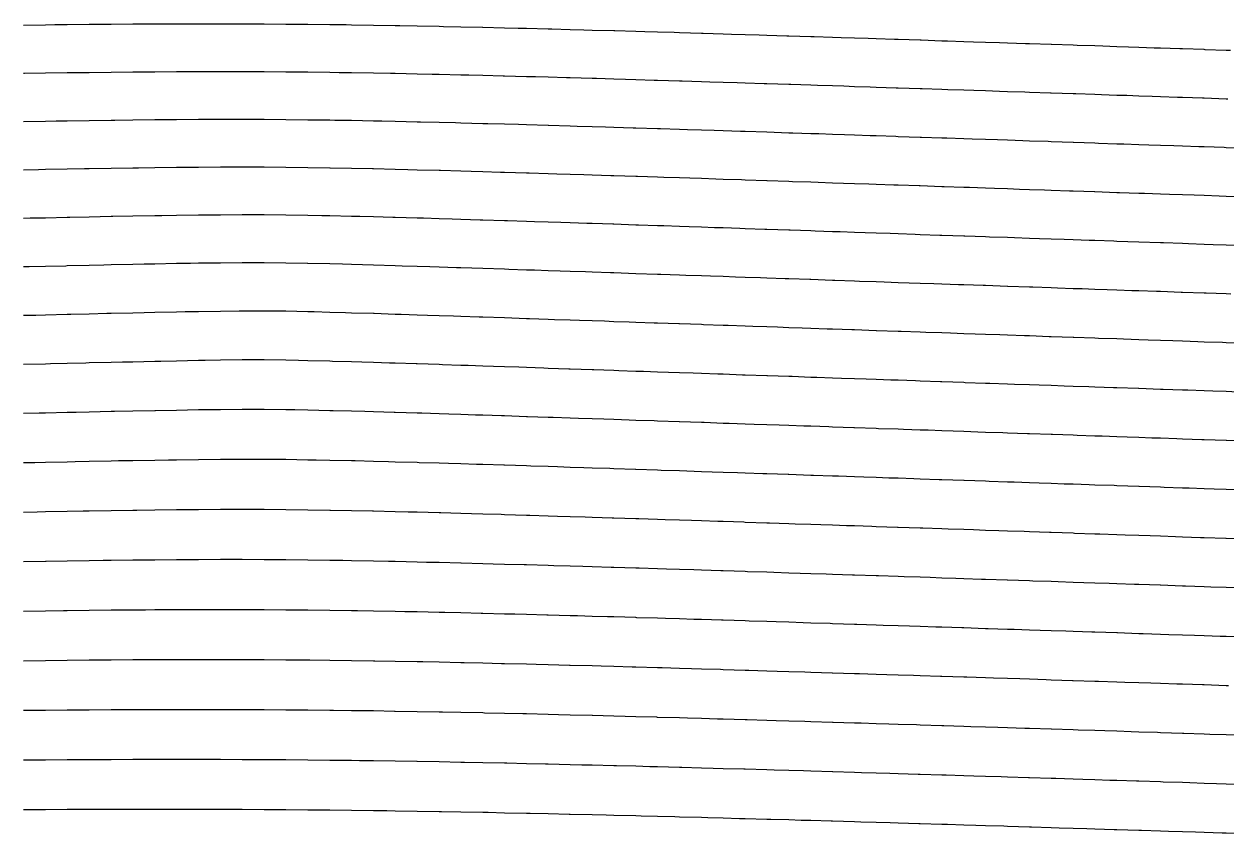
# Model space of a CAD drawing. Header units: metres. Extents: x 228 to 3387, y 40 to 163.
# Drawn here: x 2027.1 to 2201.1, y 43.1 to 160.2 of the extents above; entities that cross this region are included whole.
import ezdxf

# ---------------------------------------------------------------- set-up
doc = ezdxf.new("R2010")
doc.units = ezdxf.units.M
for name, color, linetype in [('Contour_Level_10', 7, 'Continuous'), ('Contour_Level_11', 7, 'Continuous'), ('Contour_Level_12', 7, 'Continuous'), ('Contour_Level_13', 7, 'Continuous'), ('Contour_Level_14', 7, 'Continuous'), ('Contour_Level_15', 7, 'Continuous'), ('Contour_Level_16', 7, 'Continuous'), ('Contour_Level_17', 7, 'Continuous'), ('Contour_Level_18', 7, 'Continuous'), ('Contour_Level_19', 7, 'Continuous'), ('Contour_Level_20', 7, 'Continuous'), ('Contour_Level_21', 7, 'Continuous'), ('Contour_Level_5', 7, 'Continuous'), ('Contour_Level_6', 7, 'Continuous'), ('Contour_Level_7', 7, 'Continuous'), ('Contour_Level_8', 7, 'Continuous'), ('Contour_Level_9', 7, 'Continuous')]:
    doc.layers.add(name, color=color, linetype=linetype)

msp = doc.modelspace()

# ---------------------------------------------------------------- linework, layer by layer
at = {"layer": 'Contour_Level_10'}
msp.add_lwpolyline([(2201.62, 121.14), (2200.94, 121.16), (2198.04, 121.26), (2197.78, 121.27), (2194.62, 121.38), (2194.45, 121.38), (2191.45, 121.49), (2190.87, 121.51), (2188.29, 121.6), (2187.29, 121.63), (2185.13, 121.7), (2183.71, 121.75), (2181.97, 121.81), (2180.13, 121.88), (2178.81, 121.92), (2176.55, 122), (2175.65, 122.03), (2172.97, 122.12), (2172.48, 122.14), (2169.39, 122.25), (2169.32, 122.25), (2166.16, 122.36), (2165.82, 122.37), (2163, 122.47), (2162.24, 122.49), (2159.84, 122.58), (2158.66, 122.62), (2156.67, 122.68), (2155.08, 122.74), (2153.51, 122.79), (2151.5, 122.86), (2150.35, 122.9), (2147.92, 122.98), (2147.19, 123.01), (2144.34, 123.11), (2144.03, 123.12), (2140.87, 123.23), (2140.76, 123.23), (2137.7, 123.34), (2137.17, 123.35), (2134.54, 123.44), (2133.58, 123.48), (2131.38, 123.55), (2129.99, 123.6), (2128.22, 123.66), (2126.39, 123.72), (2125.06, 123.77), (2122.79, 123.85), (2121.9, 123.88), (2119.18, 123.97), (2118.73, 123.99), (2115.57, 124.09), (2115.56, 124.09), (2112.41, 124.2), (2111.93, 124.22), (2109.25, 124.31), (2108.28, 124.34), (2106.09, 124.41), (2104.62, 124.46), (2102.92, 124.52), (2100.94, 124.59), (2099.76, 124.62), (2097.22, 124.71), (2096.6, 124.73), (2093.47, 124.83), (2093.44, 124.83), (2090.28, 124.94), (2089.66, 124.95), (2087.12, 125.04), (2085.77, 125.08), (2083.95, 125.13), (2081.78, 125.2), (2080.79, 125.23), (2077.63, 125.32), (2077.63, 125.32), (2074.47, 125.41), (2073.15, 125.45), (2071.31, 125.5), (2068.15, 125.57), (2068.08, 125.57), (2064.98, 125.63), (2061.82, 125.67), (2058.66, 125.66), (2055.5, 125.63), (2052.34, 125.59), (2051.16, 125.57), (2049.17, 125.54), (2046.01, 125.48), (2044.47, 125.45), (2042.85, 125.41), (2039.69, 125.35), (2038.63, 125.32), (2036.53, 125.28), (2033.37, 125.21), (2033.14, 125.2), (2030.2, 125.13), (2027.86, 125.08), (2027.04, 125.06)], dxfattribs=at)
at = {"layer": 'Contour_Level_11'}
msp.add_lwpolyline([(2203.98, 114), (2200.94, 114.1), (2200.4, 114.12), (2197.78, 114.21), (2196.82, 114.24), (2194.62, 114.32), (2193.24, 114.37), (2191.45, 114.43), (2189.66, 114.49), (2188.29, 114.54), (2186.08, 114.61), (2185.13, 114.65), (2182.5, 114.74), (2181.97, 114.75), (2178.92, 114.86), (2178.81, 114.86), (2175.65, 114.97), (2175.35, 114.98), (2172.48, 115.08), (2171.78, 115.11), (2169.32, 115.19), (2168.2, 115.23), (2166.16, 115.3), (2164.63, 115.35), (2163, 115.41), (2161.06, 115.47), (2159.84, 115.52), (2157.49, 115.6), (2156.67, 115.63), (2153.92, 115.72), (2153.51, 115.73), (2150.36, 115.84), (2150.35, 115.84), (2147.19, 115.95), (2146.79, 115.97), (2144.03, 116.06), (2143.22, 116.09), (2140.87, 116.17), (2139.65, 116.21), (2137.7, 116.28), (2136.08, 116.34), (2134.54, 116.39), (2132.51, 116.46), (2131.38, 116.5), (2128.94, 116.58), (2128.22, 116.61), (2125.37, 116.71), (2125.06, 116.72), (2121.9, 116.83), (2121.79, 116.83), (2118.73, 116.93), (2118.22, 116.95), (2115.57, 117.04), (2114.63, 117.08), (2112.41, 117.15), (2111.04, 117.2), (2109.25, 117.26), (2107.44, 117.32), (2106.09, 117.37), (2103.83, 117.44), (2102.92, 117.48), (2100.21, 117.57), (2099.76, 117.58), (2096.6, 117.69), (2096.57, 117.69), (2093.44, 117.8), (2092.91, 117.81), (2090.28, 117.9), (2089.2, 117.94), (2087.12, 118.01), (2085.46, 118.06), (2083.95, 118.11), (2081.64, 118.18), (2080.79, 118.21), (2077.72, 118.31), (2077.63, 118.31), (2074.47, 118.4), (2073.59, 118.43), (2071.31, 118.49), (2069.08, 118.55), (2068.15, 118.58), (2064.98, 118.65), (2062.95, 118.68), (2061.82, 118.69), (2058.66, 118.68), (2058.22, 118.68), (2055.5, 118.64), (2052.34, 118.59), (2050.4, 118.55), (2049.17, 118.53), (2046.01, 118.46), (2044.49, 118.43), (2042.85, 118.39), (2039.69, 118.32), (2039.07, 118.31), (2036.53, 118.25), (2033.88, 118.18), (2033.37, 118.17), (2030.2, 118.09), (2028.82, 118.06), (2027.04, 118.02)], dxfattribs=at)
at = {"layer": 'Contour_Level_12'}
msp.add_lwpolyline([(2202.58, 106.98), (2200.94, 107.04), (2198.99, 107.1), (2197.78, 107.14), (2195.41, 107.23), (2194.62, 107.25), (2191.82, 107.35), (2191.45, 107.36), (2188.29, 107.47), (2188.24, 107.47), (2185.13, 107.58), (2184.65, 107.59), (2181.97, 107.69), (2181.07, 107.72), (2178.81, 107.8), (2177.49, 107.84), (2175.65, 107.9), (2173.91, 107.96), (2172.48, 108.01), (2170.33, 108.09), (2169.32, 108.12), (2166.76, 108.21), (2166.16, 108.23), (2163.18, 108.33), (2163, 108.34), (2159.84, 108.45), (2159.61, 108.46), (2156.67, 108.56), (2156.03, 108.58), (2153.51, 108.67), (2152.46, 108.7), (2150.35, 108.78), (2148.89, 108.83), (2147.19, 108.88), (2145.31, 108.95), (2144.03, 108.99), (2141.74, 109.07), (2140.87, 109.1), (2138.17, 109.2), (2137.7, 109.21), (2134.6, 109.32), (2134.54, 109.32), (2131.38, 109.43), (2131.02, 109.44), (2128.22, 109.54), (2127.45, 109.56), (2125.06, 109.65), (2123.87, 109.69), (2121.9, 109.76), (2120.29, 109.81), (2118.73, 109.86), (2116.7, 109.93), (2115.57, 109.97), (2113.11, 110.06), (2112.41, 110.08), (2109.52, 110.18), (2109.25, 110.19), (2106.09, 110.3), (2105.91, 110.3), (2102.92, 110.4), (2102.29, 110.43), (2099.76, 110.51), (2098.66, 110.55), (2096.6, 110.62), (2095.01, 110.67), (2093.44, 110.73), (2091.33, 110.8), (2090.28, 110.83), (2087.61, 110.92), (2087.12, 110.94), (2083.95, 111.04), (2083.83, 111.04), (2080.79, 111.14), (2079.97, 111.17), (2077.63, 111.24), (2075.97, 111.29), (2074.47, 111.33), (2071.72, 111.41), (2071.31, 111.42), (2068.15, 111.51), (2066.79, 111.53), (2064.98, 111.57), (2061.82, 111.62), (2058.66, 111.61), (2055.5, 111.57), (2053.28, 111.53), (2052.34, 111.52), (2049.17, 111.46), (2046.91, 111.41), (2046.01, 111.39), (2042.85, 111.32), (2041.34, 111.29), (2039.69, 111.25), (2036.53, 111.18), (2036.07, 111.17), (2033.37, 111.1), (2030.96, 111.04), (2030.2, 111.02), (2027.04, 110.95)], dxfattribs=at)
at = {"layer": 'Contour_Level_13'}
msp.add_lwpolyline([(2204.1, 99.85), (2201, 99.96), (2200.94, 99.96), (2197.78, 100.07), (2197.4, 100.08), (2194.62, 100.18), (2193.8, 100.21), (2191.45, 100.29), (2190.2, 100.33), (2188.29, 100.4), (2186.6, 100.45), (2185.13, 100.5), (2183.01, 100.58), (2181.97, 100.61), (2179.41, 100.7), (2178.81, 100.72), (2175.82, 100.82), (2175.65, 100.83), (2172.48, 100.94), (2172.23, 100.95), (2169.32, 101.05), (2168.63, 101.07), (2166.16, 101.15), (2165.04, 101.19), (2163, 101.26), (2161.45, 101.32), (2159.84, 101.37), (2157.86, 101.44), (2156.67, 101.48), (2154.26, 101.56), (2153.51, 101.59), (2150.67, 101.68), (2150.35, 101.7), (2147.19, 101.8), (2147.08, 101.81), (2144.03, 101.91), (2143.48, 101.93), (2140.87, 102.02), (2139.88, 102.05), (2137.7, 102.13), (2136.28, 102.18), (2134.54, 102.24), (2132.68, 102.3), (2131.38, 102.34), (2129.07, 102.42), (2128.22, 102.45), (2125.46, 102.55), (2125.06, 102.56), (2121.9, 102.67), (2121.85, 102.67), (2118.73, 102.78), (2118.22, 102.79), (2115.57, 102.88), (2114.59, 102.92), (2112.41, 102.99), (2110.94, 103.04), (2109.25, 103.1), (2107.28, 103.16), (2106.09, 103.2), (2103.6, 103.29), (2102.92, 103.31), (2099.9, 103.41), (2099.76, 103.41), (2096.6, 103.52), (2096.17, 103.53), (2093.44, 103.62), (2092.39, 103.65), (2090.28, 103.72), (2088.56, 103.78), (2087.12, 103.82), (2084.65, 103.9), (2083.95, 103.92), (2080.79, 104.02), (2080.62, 104.02), (2077.63, 104.11), (2076.38, 104.15), (2074.47, 104.2), (2071.81, 104.27), (2071.31, 104.28), (2068.15, 104.36), (2066.25, 104.39), (2064.98, 104.42), (2061.82, 104.46), (2058.66, 104.45), (2055.5, 104.42), (2053.35, 104.39), (2052.34, 104.38), (2049.17, 104.33), (2046.14, 104.27), (2046.01, 104.27), (2042.85, 104.2), (2040.17, 104.15), (2039.69, 104.14), (2036.53, 104.07), (2034.63, 104.02), (2033.37, 104), (2030.2, 103.92), (2029.3, 103.9), (2027.04, 103.85)], dxfattribs=at)
at = {"layer": 'Contour_Level_14'}
msp.add_lwpolyline([(2202.84, 92.82), (2200.94, 92.88), (2199.22, 92.94), (2197.78, 92.99), (2195.6, 93.07), (2194.62, 93.1), (2191.98, 93.19), (2191.45, 93.21), (2188.37, 93.31), (2188.29, 93.31), (2185.13, 93.42), (2184.75, 93.44), (2181.97, 93.53), (2181.13, 93.56), (2178.81, 93.64), (2177.52, 93.68), (2175.65, 93.75), (2173.9, 93.8), (2172.48, 93.85), (2170.28, 93.93), (2169.32, 93.96), (2166.66, 94.05), (2166.16, 94.07), (2163.04, 94.17), (2163, 94.18), (2159.84, 94.28), (2159.42, 94.3), (2156.67, 94.39), (2155.79, 94.42), (2153.51, 94.5), (2152.16, 94.54), (2150.35, 94.61), (2148.53, 94.67), (2147.19, 94.71), (2144.9, 94.79), (2144.03, 94.82), (2141.26, 94.91), (2140.87, 94.93), (2137.7, 95.03), (2137.61, 95.04), (2134.54, 95.14), (2133.96, 95.16), (2131.38, 95.25), (2130.3, 95.28), (2128.22, 95.35), (2126.63, 95.41), (2125.06, 95.46), (2122.95, 95.53), (2121.9, 95.56), (2119.25, 95.65), (2118.73, 95.67), (2115.57, 95.77), (2115.54, 95.77), (2112.41, 95.88), (2111.8, 95.9), (2109.25, 95.98), (2108.04, 96.02), (2106.09, 96.08), (2104.24, 96.14), (2102.92, 96.19), (2100.4, 96.27), (2099.76, 96.29), (2096.6, 96.39), (2096.51, 96.39), (2093.44, 96.49), (2092.54, 96.51), (2090.28, 96.58), (2088.47, 96.64), (2087.12, 96.68), (2084.26, 96.76), (2083.95, 96.77), (2080.79, 96.86), (2079.82, 96.88), (2077.63, 96.94), (2075.01, 97.01), (2074.47, 97.02), (2071.31, 97.09), (2069.37, 97.13), (2068.15, 97.15), (2064.98, 97.2), (2061.82, 97.23), (2058.66, 97.24), (2055.5, 97.22), (2052.34, 97.19), (2049.17, 97.15), (2048.02, 97.13), (2046.01, 97.1), (2042.85, 97.04), (2040.75, 97.01), (2039.69, 96.99), (2036.53, 96.92), (2034.49, 96.88), (2033.37, 96.86), (2030.2, 96.79), (2028.68, 96.76), (2027.04, 96.72)], dxfattribs=at)
at = {"layer": 'Contour_Level_15'}
msp.add_lwpolyline([(2204.1, 85.69), (2200.94, 85.8), (2200.88, 85.8), (2197.78, 85.91), (2197.24, 85.92), (2194.62, 86.01), (2193.6, 86.05), (2191.45, 86.12), (2189.96, 86.17), (2188.29, 86.23), (2186.31, 86.29), (2185.13, 86.33), (2182.67, 86.42), (2181.97, 86.44), (2179.02, 86.54), (2178.81, 86.55), (2175.65, 86.65), (2175.37, 86.66), (2172.48, 86.76), (2171.72, 86.79), (2169.32, 86.87), (2168.06, 86.91), (2166.16, 86.97), (2164.4, 87.03), (2163, 87.08), (2160.74, 87.16), (2159.84, 87.19), (2157.07, 87.28), (2156.67, 87.29), (2153.51, 87.4), (2153.4, 87.4), (2150.35, 87.5), (2149.72, 87.53), (2147.19, 87.61), (2146.03, 87.65), (2144.03, 87.72), (2142.33, 87.77), (2140.87, 87.82), (2138.62, 87.89), (2137.7, 87.93), (2134.9, 88.02), (2134.54, 88.03), (2131.38, 88.13), (2131.17, 88.14), (2128.22, 88.24), (2127.41, 88.26), (2125.06, 88.34), (2123.64, 88.39), (2121.9, 88.44), (2119.84, 88.51), (2118.73, 88.55), (2116.01, 88.63), (2115.57, 88.65), (2112.41, 88.75), (2112.15, 88.76), (2109.25, 88.85), (2108.24, 88.88), (2106.09, 88.95), (2104.27, 89), (2102.92, 89.04), (2100.23, 89.13), (2099.76, 89.14), (2096.6, 89.23), (2096.1, 89.25), (2093.44, 89.33), (2091.83, 89.37), (2090.28, 89.42), (2087.4, 89.5), (2087.12, 89.5), (2083.95, 89.59), (2082.67, 89.62), (2080.79, 89.67), (2077.63, 89.74), (2077.52, 89.74), (2074.47, 89.81), (2071.44, 89.86), (2071.31, 89.87), (2068.15, 89.92), (2064.98, 89.96), (2061.82, 89.98), (2059.83, 89.99), (2058.66, 89.99), (2057.41, 89.99), (2055.5, 89.98), (2052.34, 89.96), (2049.17, 89.94), (2046.01, 89.9), (2043.41, 89.86), (2042.85, 89.86), (2039.69, 89.81), (2036.53, 89.76), (2035.67, 89.74), (2033.37, 89.7), (2030.2, 89.64), (2029, 89.62), (2027.04, 89.58)], dxfattribs=at)
at = {"layer": 'Contour_Level_16'}
msp.add_lwpolyline([(2202.4, 78.66), (2200.94, 78.71), (2198.73, 78.78), (2197.78, 78.82), (2195.06, 78.91), (2194.62, 78.92), (2191.45, 79.03), (2191.38, 79.03), (2188.29, 79.13), (2187.7, 79.15), (2185.13, 79.24), (2184.02, 79.28), (2181.97, 79.34), (2180.34, 79.4), (2178.81, 79.45), (2176.65, 79.52), (2175.65, 79.56), (2172.96, 79.65), (2172.48, 79.66), (2169.32, 79.77), (2169.26, 79.77), (2166.16, 79.87), (2165.55, 79.89), (2163, 79.98), (2161.84, 80.02), (2159.84, 80.08), (2158.12, 80.14), (2156.67, 80.19), (2154.39, 80.26), (2153.51, 80.29), (2150.65, 80.38), (2150.35, 80.39), (2147.19, 80.5), (2146.89, 80.51), (2144.03, 80.6), (2143.12, 80.63), (2140.87, 80.7), (2139.34, 80.75), (2137.7, 80.81), (2135.53, 80.88), (2134.54, 80.91), (2131.7, 81), (2131.38, 81.01), (2128.22, 81.11), (2127.85, 81.12), (2125.06, 81.21), (2123.96, 81.25), (2121.9, 81.31), (2120.03, 81.37), (2118.73, 81.41), (2116.06, 81.49), (2115.57, 81.51), (2112.41, 81.6), (2112.03, 81.62), (2109.25, 81.7), (2107.93, 81.74), (2106.09, 81.79), (2103.74, 81.86), (2102.92, 81.89), (2099.76, 81.98), (2099.44, 81.98), (2096.6, 82.06), (2094.97, 82.11), (2093.44, 82.15), (2090.31, 82.23), (2090.28, 82.23), (2087.12, 82.31), (2085.3, 82.35), (2083.95, 82.39), (2080.79, 82.46), (2079.79, 82.48), (2077.63, 82.52), (2074.47, 82.58), (2073.21, 82.6), (2071.31, 82.63), (2068.15, 82.67), (2064.98, 82.71), (2062.62, 82.72), (2061.82, 82.73), (2058.66, 82.74), (2055.5, 82.74), (2052.34, 82.73), (2051.06, 82.72), (2049.17, 82.71), (2046.01, 82.69), (2042.85, 82.65), (2039.69, 82.62), (2038.53, 82.6), (2036.53, 82.57), (2033.37, 82.53), (2030.29, 82.48), (2030.2, 82.48), (2027.04, 82.42)], dxfattribs=at)
at = {"layer": 'Contour_Level_17'}
msp.add_lwpolyline([(2203.78, 71.52), (2200.94, 71.61), (2200.07, 71.64), (2197.78, 71.72), (2196.37, 71.77), (2194.62, 71.82), (2192.66, 71.89), (2191.45, 71.93), (2188.94, 72.01), (2188.29, 72.03), (2185.22, 72.14), (2185.13, 72.14), (2181.97, 72.24), (2181.5, 72.26), (2178.81, 72.35), (2177.76, 72.38), (2175.65, 72.45), (2174.02, 72.5), (2172.48, 72.56), (2170.27, 72.63), (2169.32, 72.66), (2166.51, 72.75), (2166.16, 72.76), (2163, 72.87), (2162.74, 72.87), (2159.84, 72.97), (2158.96, 73), (2156.67, 73.07), (2155.16, 73.12), (2153.51, 73.17), (2151.35, 73.24), (2150.35, 73.28), (2147.52, 73.37), (2147.19, 73.38), (2144.03, 73.48), (2143.67, 73.49), (2140.87, 73.58), (2139.79, 73.61), (2137.7, 73.68), (2135.88, 73.74), (2134.54, 73.78), (2131.95, 73.86), (2131.38, 73.88), (2128.22, 73.97), (2127.97, 73.98), (2125.06, 74.07), (2123.94, 74.11), (2121.9, 74.17), (2119.87, 74.23), (2118.73, 74.26), (2115.72, 74.35), (2115.57, 74.36), (2112.41, 74.45), (2111.49, 74.47), (2109.25, 74.54), (2107.16, 74.6), (2106.09, 74.63), (2102.92, 74.71), (2102.7, 74.72), (2099.76, 74.8), (2098.06, 74.84), (2096.6, 74.88), (2093.44, 74.96), (2093.19, 74.97), (2090.28, 75.04), (2087.95, 75.09), (2087.12, 75.11), (2083.95, 75.18), (2082.16, 75.21), (2080.79, 75.24), (2077.63, 75.3), (2075.32, 75.34), (2074.47, 75.35), (2071.31, 75.4), (2068.15, 75.43), (2065.35, 75.46), (2064.98, 75.46), (2061.82, 75.48), (2058.66, 75.5), (2055.5, 75.5), (2052.34, 75.5), (2049.17, 75.49), (2046.01, 75.47), (2044.67, 75.46), (2042.85, 75.45), (2039.69, 75.42), (2036.53, 75.38), (2033.37, 75.34), (2032.83, 75.34), (2030.2, 75.3), (2027.04, 75.26)], dxfattribs=at)
at = {"layer": 'Contour_Level_18'}
msp.add_lwpolyline([(2201.29, 64.5), (2200.94, 64.51), (2197.78, 64.62), (2197.54, 64.62), (2194.62, 64.72), (2193.79, 64.75), (2191.45, 64.82), (2190.04, 64.87), (2188.29, 64.93), (2186.27, 64.99), (2185.13, 65.03), (2182.5, 65.12), (2181.97, 65.13), (2178.81, 65.24), (2178.72, 65.24), (2175.65, 65.34), (2174.92, 65.36), (2172.48, 65.44), (2171.12, 65.49), (2169.32, 65.54), (2167.3, 65.61), (2166.16, 65.65), (2163.46, 65.73), (2163, 65.75), (2159.84, 65.85), (2159.61, 65.86), (2156.67, 65.95), (2155.74, 65.98), (2153.51, 66.05), (2151.85, 66.1), (2150.35, 66.15), (2147.93, 66.23), (2147.19, 66.25), (2144.03, 66.35), (2143.99, 66.35), (2140.87, 66.44), (2140, 66.47), (2137.7, 66.54), (2135.99, 66.59), (2134.54, 66.64), (2131.92, 66.72), (2131.38, 66.73), (2128.22, 66.83), (2127.81, 66.84), (2125.06, 66.92), (2123.63, 66.96), (2121.9, 67.01), (2119.38, 67.09), (2118.73, 67.11), (2115.57, 67.2), (2115.03, 67.21), (2112.41, 67.28), (2110.57, 67.33), (2109.25, 67.37), (2106.09, 67.45), (2105.98, 67.46), (2102.92, 67.54), (2101.18, 67.58), (2099.76, 67.62), (2096.6, 67.69), (2096.14, 67.7), (2093.44, 67.77), (2090.73, 67.83), (2090.28, 67.84), (2087.12, 67.9), (2084.76, 67.95), (2083.95, 67.96), (2080.79, 68.02), (2077.82, 68.07), (2077.63, 68.08), (2074.47, 68.12), (2071.31, 68.16), (2068.44, 68.2), (2068.15, 68.2), (2064.98, 68.23), (2061.82, 68.25), (2058.66, 68.26), (2055.5, 68.27), (2052.34, 68.27), (2049.17, 68.27), (2046.01, 68.25), (2042.85, 68.24), (2039.69, 68.21), (2037.37, 68.2), (2036.53, 68.19), (2033.37, 68.16), (2030.2, 68.12), (2027.04, 68.08)], dxfattribs=at)
at = {"layer": 'Contour_Level_19'}
msp.add_lwpolyline([(2202.38, 57.36), (2200.94, 57.41), (2198.6, 57.48), (2197.78, 57.51), (2194.81, 57.61), (2194.62, 57.61), (2191.45, 57.72), (2191, 57.73), (2188.29, 57.82), (2187.19, 57.85), (2185.13, 57.92), (2183.37, 57.98), (2181.97, 58.02), (2179.53, 58.1), (2178.81, 58.12), (2175.68, 58.22), (2175.65, 58.22), (2172.48, 58.32), (2171.81, 58.35), (2169.32, 58.42), (2167.93, 58.47), (2166.16, 58.52), (2164.02, 58.59), (2163, 58.62), (2160.1, 58.71), (2159.84, 58.72), (2156.67, 58.82), (2156.14, 58.84), (2153.51, 58.92), (2152.16, 58.96), (2150.35, 59.02), (2148.15, 59.08), (2147.19, 59.11), (2144.1, 59.21), (2144.03, 59.21), (2140.87, 59.3), (2140.01, 59.33), (2137.7, 59.4), (2135.87, 59.45), (2134.54, 59.49), (2131.67, 59.58), (2131.38, 59.59), (2128.22, 59.68), (2127.4, 59.7), (2125.06, 59.77), (2123.05, 59.82), (2121.9, 59.86), (2118.73, 59.94), (2118.61, 59.95), (2115.57, 60.03), (2114.03, 60.07), (2112.41, 60.11), (2109.32, 60.19), (2109.25, 60.19), (2106.09, 60.27), (2104.4, 60.32), (2102.92, 60.35), (2099.76, 60.43), (2099.23, 60.44), (2096.6, 60.5), (2093.71, 60.56), (2093.44, 60.57), (2090.28, 60.63), (2087.64, 60.68), (2087.12, 60.69), (2083.95, 60.75), (2080.79, 60.81), (2080.69, 60.81), (2077.63, 60.86), (2074.47, 60.9), (2071.87, 60.93), (2071.31, 60.94), (2068.15, 60.97), (2064.98, 61), (2061.82, 61.02), (2058.66, 61.04), (2055.5, 61.05), (2052.34, 61.05), (2049.17, 61.05), (2046.01, 61.04), (2042.85, 61.03), (2039.69, 61.02), (2036.53, 61), (2033.37, 60.97), (2030.2, 60.94), (2028.99, 60.93), (2027.04, 60.91)], dxfattribs=at)
at = {"layer": 'Contour_Level_20'}
msp.add_lwpolyline([(2203.37, 50.22), (2200.94, 50.3), (2199.54, 50.34), (2197.78, 50.4), (2195.7, 50.47), (2194.62, 50.5), (2191.85, 50.59), (2191.45, 50.6), (2188.29, 50.7), (2187.99, 50.71), (2185.13, 50.8), (2184.11, 50.83), (2181.97, 50.9), (2180.21, 50.96), (2178.81, 51), (2176.3, 51.08), (2175.65, 51.1), (2172.48, 51.2), (2172.37, 51.2), (2169.32, 51.3), (2168.42, 51.33), (2166.16, 51.4), (2164.44, 51.45), (2163, 51.49), (2160.43, 51.57), (2159.84, 51.59), (2156.67, 51.69), (2156.39, 51.7), (2153.51, 51.78), (2152.32, 51.82), (2150.35, 51.88), (2148.2, 51.94), (2147.19, 51.97), (2144.05, 52.07), (2144.03, 52.07), (2140.87, 52.16), (2139.83, 52.19), (2137.7, 52.25), (2135.56, 52.31), (2134.54, 52.34), (2131.38, 52.43), (2131.21, 52.44), (2128.22, 52.52), (2126.77, 52.56), (2125.06, 52.61), (2122.24, 52.68), (2121.9, 52.69), (2118.73, 52.77), (2117.58, 52.8), (2115.57, 52.86), (2112.77, 52.93), (2112.41, 52.94), (2109.25, 53.02), (2107.76, 53.05), (2106.09, 53.09), (2102.92, 53.16), (2102.5, 53.17), (2099.76, 53.24), (2096.9, 53.3), (2096.6, 53.3), (2093.44, 53.37), (2090.79, 53.42), (2090.28, 53.43), (2087.12, 53.49), (2083.95, 53.54), (2083.93, 53.54), (2080.79, 53.59), (2077.63, 53.64), (2075.6, 53.67), (2074.47, 53.68), (2071.31, 53.72), (2068.15, 53.75), (2064.98, 53.78), (2063.34, 53.79), (2061.82, 53.8), (2058.66, 53.82), (2055.5, 53.83), (2052.34, 53.84), (2049.17, 53.84), (2046.01, 53.84), (2042.85, 53.83), (2039.69, 53.82), (2036.53, 53.81), (2033.83, 53.79), (2033.37, 53.79), (2030.2, 53.77), (2027.04, 53.74)], dxfattribs=at)
at = {"layer": 'Contour_Level_21'}
msp.add_lwpolyline([(2204.1, 43.08), (2200.94, 43.18), (2200.38, 43.2), (2197.78, 43.28), (2196.49, 43.32), (2194.62, 43.38), (2192.59, 43.45), (2191.45, 43.48), (2188.68, 43.57), (2188.29, 43.58), (2185.13, 43.68), (2184.74, 43.69), (2181.97, 43.78), (2180.79, 43.82), (2178.81, 43.88), (2176.81, 43.94), (2175.65, 43.98), (2172.81, 44.06), (2172.48, 44.07), (2169.32, 44.17), (2168.78, 44.19), (2166.16, 44.27), (2164.72, 44.31), (2163, 44.36), (2160.63, 44.43), (2159.84, 44.46), (2156.67, 44.55), (2156.5, 44.56), (2153.51, 44.64), (2152.33, 44.68), (2150.35, 44.74), (2148.11, 44.8), (2147.19, 44.83), (2144.03, 44.92), (2143.84, 44.92), (2140.87, 45.01), (2139.49, 45.05), (2137.7, 45.1), (2135.08, 45.17), (2134.54, 45.19), (2131.38, 45.27), (2130.57, 45.29), (2128.22, 45.36), (2125.97, 45.42), (2125.06, 45.44), (2121.9, 45.52), (2121.24, 45.54), (2118.73, 45.6), (2116.35, 45.66), (2115.57, 45.68), (2112.41, 45.76), (2111.27, 45.79), (2109.25, 45.83), (2106.09, 45.91), (2105.96, 45.91), (2102.92, 45.98), (2100.31, 46.03), (2099.76, 46.04), (2096.6, 46.11), (2094.22, 46.16), (2093.44, 46.17), (2090.28, 46.23), (2087.47, 46.28), (2087.12, 46.29), (2083.95, 46.34), (2080.79, 46.39), (2079.58, 46.4), (2077.63, 46.43), (2074.47, 46.47), (2071.31, 46.51), (2069.38, 46.53), (2068.15, 46.54), (2064.98, 46.57), (2061.82, 46.59), (2058.66, 46.61), (2055.5, 46.62), (2052.34, 46.63), (2049.17, 46.64), (2046.01, 46.64), (2042.85, 46.64), (2039.69, 46.63), (2036.53, 46.62), (2033.37, 46.61), (2030.2, 46.59), (2027.04, 46.57)], dxfattribs=at)
at = {"layer": 'Contour_Level_5'}
msp.add_lwpolyline([(2201.58, 156.35), (2200.94, 156.37), (2197.9, 156.47), (2197.78, 156.48), (2194.62, 156.58), (2194.22, 156.6), (2191.45, 156.69), (2190.53, 156.72), (2188.29, 156.8), (2186.83, 156.84), (2185.13, 156.9), (2183.12, 156.97), (2181.97, 157.01), (2179.41, 157.09), (2178.81, 157.11), (2175.68, 157.21), (2175.65, 157.21), (2172.48, 157.32), (2171.94, 157.34), (2169.32, 157.42), (2168.18, 157.46), (2166.16, 157.53), (2164.42, 157.58), (2163, 157.63), (2160.63, 157.71), (2159.84, 157.73), (2156.83, 157.83), (2156.67, 157.83), (2153.51, 157.94), (2153, 157.95), (2150.35, 158.04), (2149.15, 158.08), (2147.19, 158.14), (2145.27, 158.2), (2144.03, 158.24), (2141.36, 158.32), (2140.87, 158.34), (2137.7, 158.44), (2137.42, 158.44), (2134.54, 158.53), (2133.43, 158.57), (2131.38, 158.63), (2129.39, 158.69), (2128.22, 158.73), (2125.3, 158.81), (2125.06, 158.82), (2121.9, 158.91), (2121.13, 158.94), (2118.73, 159.01), (2116.88, 159.06), (2115.57, 159.1), (2112.54, 159.18), (2112.41, 159.19), (2109.25, 159.27), (2108.05, 159.31), (2106.09, 159.36), (2103.41, 159.43), (2102.92, 159.44), (2099.76, 159.52), (2098.55, 159.55), (2096.6, 159.6), (2093.44, 159.67), (2093.4, 159.68), (2090.28, 159.75), (2087.78, 159.8), (2087.12, 159.81), (2083.95, 159.88), (2081.45, 159.92), (2080.79, 159.93), (2077.63, 159.99), (2074.47, 160.03), (2073.67, 160.05), (2071.31, 160.08), (2068.15, 160.11), (2064.98, 160.14), (2061.82, 160.16), (2060.1, 160.17), (2058.66, 160.17), (2055.5, 160.18), (2052.34, 160.18), (2049.17, 160.18), (2047.03, 160.17), (2046.01, 160.16), (2042.85, 160.15), (2039.69, 160.12), (2036.53, 160.1), (2033.37, 160.07), (2031.56, 160.05), (2030.2, 160.03), (2027.04, 159.99)], dxfattribs=at)
at = {"layer": 'Contour_Level_6'}
msp.add_lwpolyline([(2201.18, 149.33), (2200.94, 149.34), (2197.78, 149.45), (2197.53, 149.46), (2194.62, 149.55), (2193.88, 149.58), (2191.45, 149.66), (2190.23, 149.7), (2188.29, 149.77), (2186.56, 149.83), (2185.13, 149.87), (2182.89, 149.95), (2181.97, 149.98), (2179.22, 150.07), (2178.81, 150.09), (2175.65, 150.19), (2175.54, 150.2), (2172.48, 150.3), (2171.84, 150.32), (2169.32, 150.4), (2168.14, 150.44), (2166.16, 150.51), (2164.43, 150.56), (2163, 150.61), (2160.7, 150.69), (2159.84, 150.72), (2156.96, 150.81), (2156.67, 150.82), (2153.51, 150.92), (2153.21, 150.93), (2150.35, 151.03), (2149.44, 151.06), (2147.19, 151.13), (2145.65, 151.18), (2144.03, 151.23), (2141.83, 151.3), (2140.87, 151.33), (2137.99, 151.43), (2137.7, 151.44), (2134.54, 151.54), (2134.12, 151.55), (2131.38, 151.64), (2130.22, 151.67), (2128.22, 151.74), (2126.27, 151.8), (2125.06, 151.83), (2122.27, 151.92), (2121.9, 151.93), (2118.73, 152.03), (2118.22, 152.04), (2115.57, 152.12), (2114.08, 152.17), (2112.41, 152.21), (2109.87, 152.29), (2109.25, 152.31), (2106.09, 152.4), (2105.54, 152.41), (2102.92, 152.48), (2101.06, 152.53), (2099.76, 152.57), (2096.6, 152.65), (2096.4, 152.66), (2093.44, 152.73), (2091.45, 152.78), (2090.28, 152.81), (2087.12, 152.88), (2086.11, 152.9), (2083.95, 152.95), (2080.79, 153.01), (2080.1, 153.03), (2077.63, 153.07), (2074.47, 153.12), (2072.7, 153.15), (2071.31, 153.17), (2068.15, 153.21), (2064.98, 153.24), (2061.82, 153.26), (2058.66, 153.27), (2057.57, 153.27), (2055.5, 153.28), (2053.43, 153.27), (2052.34, 153.27), (2049.17, 153.26), (2046.01, 153.24), (2042.85, 153.22), (2039.69, 153.19), (2036.53, 153.15), (2036.3, 153.15), (2033.37, 153.11), (2030.2, 153.07), (2027.17, 153.03), (2027.04, 153.03)], dxfattribs=at)
at = {"layer": 'Contour_Level_7'}
msp.add_lwpolyline([(2204.1, 142.2), (2200.94, 142.31), (2200.64, 142.32), (2197.78, 142.41), (2197.01, 142.44), (2194.62, 142.52), (2193.39, 142.56), (2191.45, 142.63), (2189.76, 142.68), (2188.29, 142.73), (2186.13, 142.81), (2185.13, 142.84), (2182.49, 142.93), (2181.97, 142.95), (2178.85, 143.05), (2178.81, 143.06), (2175.65, 143.16), (2175.2, 143.18), (2172.48, 143.27), (2171.55, 143.3), (2169.32, 143.38), (2167.89, 143.42), (2166.16, 143.48), (2164.23, 143.55), (2163, 143.59), (2160.56, 143.67), (2159.84, 143.69), (2156.87, 143.79), (2156.67, 143.8), (2153.51, 143.9), (2153.18, 143.92), (2150.35, 144.01), (2149.48, 144.04), (2147.19, 144.11), (2145.76, 144.16), (2144.03, 144.22), (2142.03, 144.29), (2140.87, 144.32), (2138.28, 144.41), (2137.7, 144.43), (2134.54, 144.53), (2134.51, 144.53), (2131.38, 144.63), (2130.71, 144.65), (2128.22, 144.74), (2126.88, 144.78), (2125.06, 144.84), (2123.03, 144.9), (2121.9, 144.94), (2119.13, 145.02), (2118.73, 145.04), (2115.57, 145.14), (2115.18, 145.15), (2112.41, 145.23), (2111.18, 145.27), (2109.25, 145.33), (2107.1, 145.39), (2106.09, 145.42), (2102.93, 145.52), (2102.92, 145.52), (2099.76, 145.61), (2098.63, 145.64), (2096.6, 145.7), (2094.17, 145.76), (2093.44, 145.78), (2090.28, 145.87), (2089.48, 145.89), (2087.12, 145.95), (2084.45, 146.01), (2083.95, 146.02), (2080.79, 146.09), (2078.83, 146.13), (2077.63, 146.16), (2074.47, 146.22), (2072.05, 146.26), (2071.31, 146.27), (2068.15, 146.31), (2064.98, 146.34), (2061.82, 146.37), (2058.66, 146.38), (2055.5, 146.38), (2052.34, 146.37), (2049.17, 146.35), (2046.01, 146.32), (2042.85, 146.29), (2040.23, 146.26), (2039.69, 146.25), (2036.53, 146.21), (2033.37, 146.16), (2031.74, 146.13), (2030.2, 146.11), (2027.04, 146.05)], dxfattribs=at)
at = {"layer": 'Contour_Level_8'}
msp.add_lwpolyline([(2203.54, 135.17), (2200.94, 135.26), (2199.94, 135.3), (2197.78, 135.37), (2196.33, 135.42), (2194.62, 135.48), (2192.73, 135.54), (2191.45, 135.59), (2189.12, 135.67), (2188.29, 135.69), (2185.51, 135.79), (2185.13, 135.8), (2181.97, 135.91), (2181.9, 135.91), (2178.81, 136.02), (2178.29, 136.04), (2175.65, 136.13), (2174.67, 136.16), (2172.48, 136.23), (2171.05, 136.28), (2169.32, 136.34), (2167.43, 136.41), (2166.16, 136.45), (2163.81, 136.53), (2163, 136.56), (2160.18, 136.65), (2159.84, 136.66), (2156.67, 136.77), (2156.54, 136.77), (2153.51, 136.88), (2152.9, 136.9), (2150.35, 136.98), (2149.25, 137.02), (2147.19, 137.09), (2145.59, 137.14), (2144.03, 137.2), (2141.92, 137.27), (2140.87, 137.3), (2138.25, 137.39), (2137.7, 137.41), (2134.56, 137.51), (2134.54, 137.51), (2131.38, 137.62), (2130.85, 137.64), (2128.22, 137.72), (2127.13, 137.76), (2125.06, 137.83), (2123.38, 137.88), (2121.9, 137.93), (2119.61, 138.01), (2118.73, 138.03), (2115.81, 138.13), (2115.57, 138.14), (2112.41, 138.24), (2111.97, 138.25), (2109.25, 138.34), (2108.08, 138.38), (2106.09, 138.44), (2104.14, 138.5), (2102.92, 138.54), (2100.13, 138.62), (2099.76, 138.63), (2096.6, 138.73), (2096.01, 138.74), (2093.44, 138.82), (2091.76, 138.87), (2090.28, 138.91), (2087.35, 138.99), (2087.12, 139), (2083.95, 139.08), (2082.63, 139.11), (2080.79, 139.16), (2077.63, 139.23), (2077.48, 139.24), (2074.47, 139.3), (2071.39, 139.36), (2071.31, 139.36), (2068.15, 139.41), (2064.98, 139.45), (2061.82, 139.48), (2059.46, 139.48), (2058.66, 139.49), (2058.06, 139.48), (2055.5, 139.48), (2052.34, 139.46), (2049.17, 139.43), (2046.01, 139.39), (2043.65, 139.36), (2042.85, 139.35), (2039.69, 139.3), (2036.53, 139.25), (2035.86, 139.24), (2033.37, 139.19), (2030.2, 139.13), (2029.19, 139.11), (2027.04, 139.07)], dxfattribs=at)
at = {"layer": 'Contour_Level_9'}
msp.add_lwpolyline([(2202.66, 128.16), (2200.94, 128.22), (2199.07, 128.28), (2197.78, 128.32), (2195.48, 128.4), (2194.62, 128.43), (2191.89, 128.53), (2191.45, 128.54), (2188.3, 128.65), (2188.29, 128.65), (2185.13, 128.76), (2184.71, 128.77), (2181.97, 128.87), (2181.12, 128.89), (2178.81, 128.97), (2177.53, 129.02), (2175.65, 129.08), (2173.93, 129.14), (2172.48, 129.19), (2170.34, 129.26), (2169.32, 129.3), (2166.74, 129.39), (2166.16, 129.41), (2163.15, 129.51), (2163, 129.52), (2159.84, 129.62), (2159.55, 129.63), (2156.67, 129.73), (2155.95, 129.76), (2153.51, 129.84), (2152.34, 129.88), (2150.35, 129.95), (2148.74, 130), (2147.19, 130.06), (2145.12, 130.13), (2144.03, 130.16), (2141.51, 130.25), (2140.87, 130.27), (2137.88, 130.37), (2137.7, 130.38), (2134.54, 130.49), (2134.25, 130.5), (2131.38, 130.59), (2130.62, 130.62), (2128.22, 130.7), (2126.97, 130.74), (2125.06, 130.81), (2123.31, 130.86), (2121.9, 130.91), (2119.63, 130.99), (2118.73, 131.02), (2115.94, 131.11), (2115.57, 131.12), (2112.41, 131.23), (2112.23, 131.23), (2109.25, 131.33), (2108.49, 131.36), (2106.09, 131.44), (2104.71, 131.48), (2102.92, 131.54), (2100.9, 131.6), (2099.76, 131.64), (2097.03, 131.73), (2096.6, 131.74), (2093.44, 131.84), (2093.08, 131.85), (2090.28, 131.94), (2089.04, 131.97), (2087.12, 132.03), (2084.85, 132.1), (2083.95, 132.12), (2080.79, 132.21), (2080.46, 132.22), (2077.63, 132.29), (2075.69, 132.34), (2074.47, 132.37), (2071.31, 132.44), (2070.17, 132.47), (2068.15, 132.5), (2064.98, 132.55), (2061.82, 132.58), (2058.66, 132.59), (2055.5, 132.57), (2052.34, 132.54), (2049.17, 132.5), (2047.05, 132.47), (2046.01, 132.45), (2042.85, 132.4), (2039.93, 132.34), (2039.69, 132.34), (2036.53, 132.28), (2033.74, 132.22), (2033.37, 132.21), (2030.2, 132.14), (2027.98, 132.1), (2027.04, 132.08)], dxfattribs=at)

doc.saveas('drawing.dxf')
